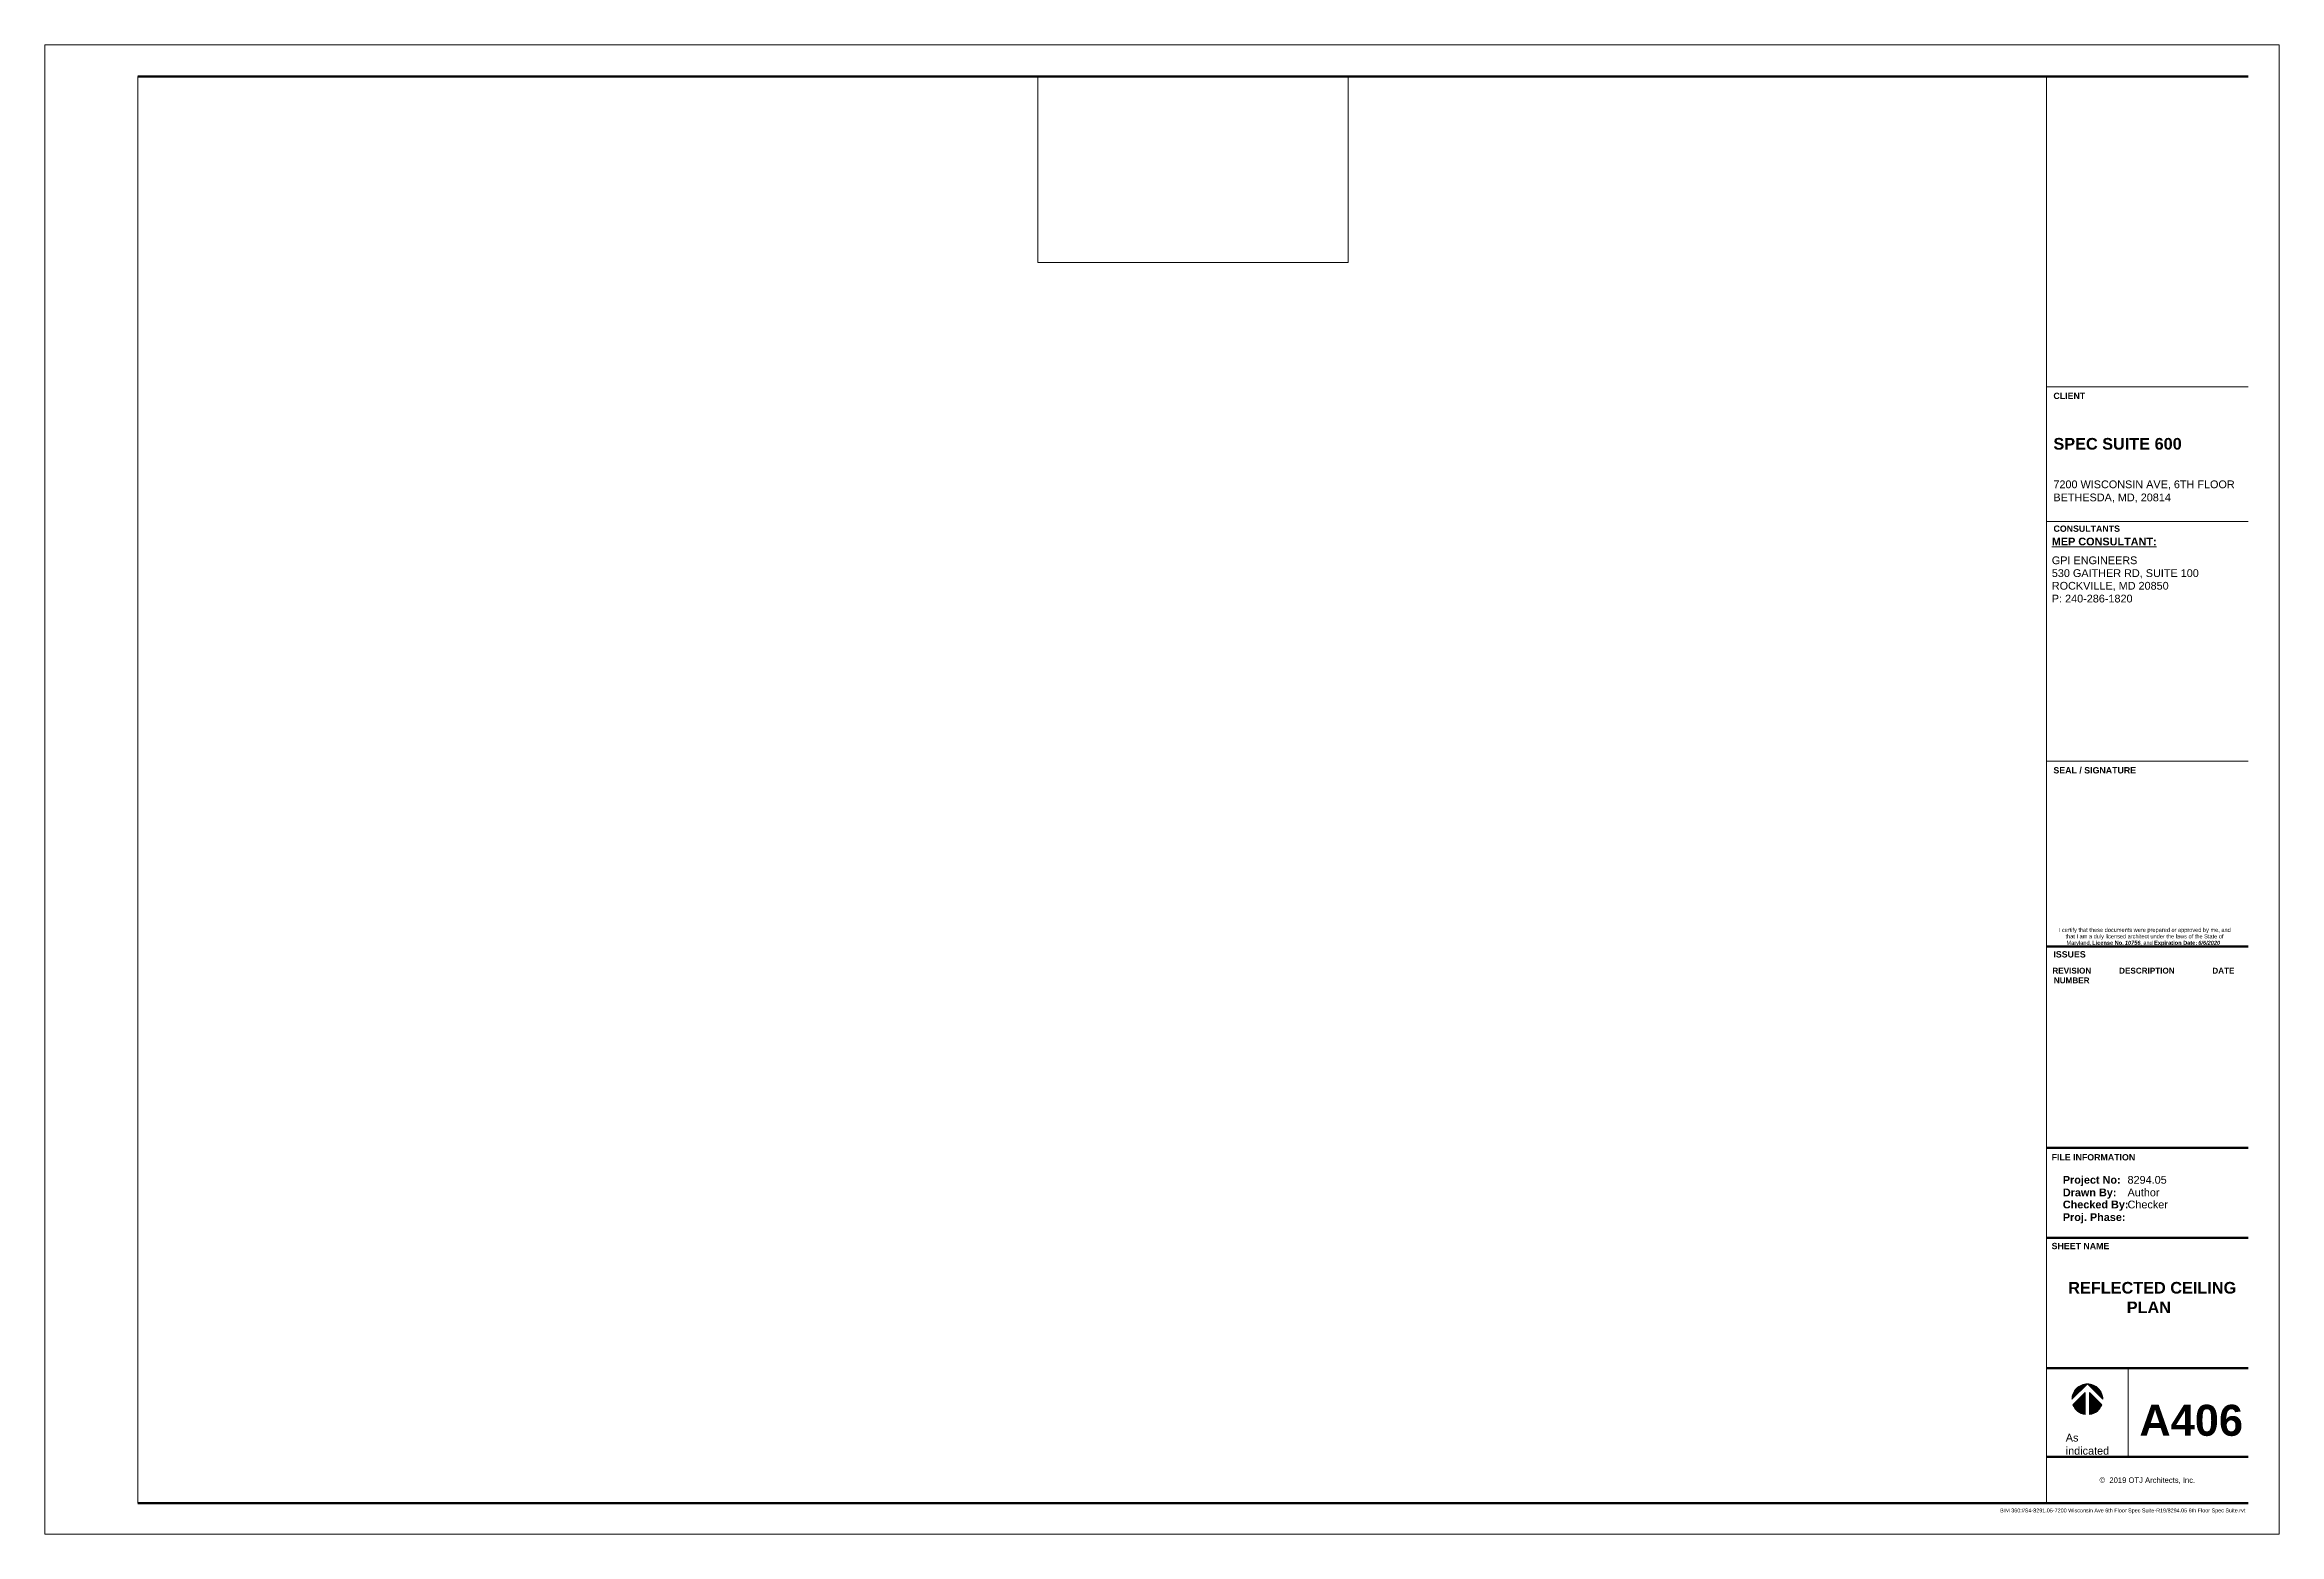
# Model space of a CAD drawing. Header units: inches. Extents: x 0.1 to 36.1, y 0 to 24.
import ezdxf

# ---------------------------------------------------------------- set-up
doc = ezdxf.new("R2010")
doc.units = ezdxf.units.IN
doc.header["$MEASUREMENT"] = 0
for name, color, linetype, lineweight in [('A-ANNO-NOTE', 131, 'Continuous', 9), ('A-DETL-THIN', 151, 'Continuous', 9), ('G-ANNO-TTLB', 6, 'Continuous', 9), ('G-ANNO-TTLB-THIN', 151, 'Continuous', 9), ('G-ANNO-TTLB-WIDE', 214, 'Continuous', 50)]:
    doc.layers.add(name, color=color, linetype=linetype, lineweight=lineweight)
doc.styles.add('Arial_3', font='arial.ttf', dxfattribs={"height": 0.06478088543391539})
doc.styles.add('Arial_B', font='arialbd.ttf', dxfattribs={"height": 0.06478088543391539})
doc.styles.add('Arial_B_1', font='arialbd.ttf', dxfattribs={"height": 0.09374999999999999})
doc.styles.add('Arial_B_I', font='arialbi.ttf', dxfattribs={"height": 0.06478088543391539})
doc.styles.add('Swis721 Lt BT_5', font='swissl.ttf', dxfattribs={"height": 0.08808360477741585})
doc.styles.add('Swis721 Lt BT_6', font='swissl.ttf', dxfattribs={"height": 0.125})
doc.styles.add('Swis721 Lt BT_7', font='swissl.ttf', dxfattribs={"height": 0.06249999999999999})
doc.styles.add('Swis721 Lt BT_B_2', font='', dxfattribs={"height": 0.1015625})
doc.styles.add('Swis721 Lt BT_B_3', font='', dxfattribs={"height": 0.125})
doc.styles.add('Swis721 Lt BT_B_4', font='', dxfattribs={"height": 0.5})
doc.styles.add('Swis721 Lt BT_B_5', font='', dxfattribs={"height": 0.1875})
doc.styles.get('Swis721 Lt BT_B_2').set_extended_font_data('Swis721 Lt BT', bold=True)
doc.styles.get('Swis721 Lt BT_B_3').set_extended_font_data('Swis721 Lt BT', bold=True)
doc.styles.get('Swis721 Lt BT_B_4').set_extended_font_data('Swis721 Lt BT', bold=True)
doc.styles.get('Swis721 Lt BT_B_5').set_extended_font_data('Swis721 Lt BT', bold=True)

# ---------------------------------------------------------------- blocks, each defined once
blk = doc.blocks.new('Titleblock - 24 x 36 - MD-6820857-REFLECTED CEILING PLAN')
at = {"layer": 'G-ANNO-TTLB'}
h = blk.add_hatch(color=256, dxfattribs=at)
edge = h.paths.add_edge_path(flags=0)
edge.add_line((32.92074858127589, 2.43583825423157), (32.67215606551678, 2.187245738472396))
edge.add_arc((32.92074858127592, 2.187245738472432), 0.2485925157591366, 90.0000000000079, 180.0000000000095, ccw=False)
h = blk.add_hatch(color=256, dxfattribs=at)
edge = h.paths.add_edge_path(flags=0)
edge.add_line((32.68806226132957, 2.099751079199601), (32.88419085837015, 2.295879676240248))
edge.add_line((32.88419085837015, 2.295879676240248), (32.88419085837022, 1.941355983119709))
edge.add_arc((32.92074858127597, 2.1872457384724), 0.2485925157591404, 200.6072536353054, 261.5434806647313, ccw=False)
h = blk.add_hatch(color=256, dxfattribs=at)
edge = h.paths.add_edge_path(flags=0)
edge.add_line((33.16934109703507, 2.187245738472421), (32.92074858127588, 2.435838254231574))
edge.add_arc((32.92074858127592, 2.187245738472431), 0.2485925157591444, -1.9895196601282805e-12, 90.00000000001052, ccw=False)
h = blk.add_hatch(color=256, dxfattribs=at)
edge = h.paths.add_edge_path(flags=0)
edge.add_line((32.95730630418167, 2.295879676240313), (33.15343490122235, 2.099751079199688))
edge.add_arc((32.92074858127589, 2.187245738472459), 0.2485925157591987, 278.45651933527483, 339.3927463647051, ccw=False)
edge.add_line((32.95730630418167, 1.941355983119721), (32.95730630418167, 2.295879676240313))
at = {"layer": 'A-ANNO-NOTE'}
for p, q in [((32.67215606551679, 2.187245738472399), (32.92074858127589, 2.435838254231564)), ((32.92074858127588, 2.435838254231564), (32.67215606551679, 2.187245738472404)), ((32.67215606551678, 2.187245738472396), (32.92074858127589, 2.43583825423157)), ((32.68806226132957, 2.099751079199605), (32.88419085837015, 2.295879676240249)), ((32.88419085837015, 2.295879676240249), (32.68806226132957, 2.099751079199605)), ((32.88419085837015, 2.295879676240248), (32.68806226132957, 2.099751079199601)), ((32.88419085837015, 1.941355983119725), (32.88419085837015, 2.295879676240249)), ((32.88419085837015, 2.295879676240249), (32.88419085837015, 1.941355983119725)), ((32.88419085837022, 1.941355983119709), (32.88419085837015, 2.295879676240248)), ((32.92074858127589, 2.435838254231564), (33.16934109703507, 2.187245738472416)), ((33.16934109703507, 2.187245738472421), (32.9207485812759, 2.435838254231564)), ((32.92074858127588, 2.435838254231574), (33.16934109703507, 2.187245738472421)), ((32.95730630418167, 1.941355983119717), (32.95730630418167, 2.295879676240313)), ((32.95730630418167, 2.295879676240313), (32.95730630418167, 1.941355983119717)), ((33.15343490122235, 2.099751079199689), (32.95730630418167, 2.295879676240313)), ((32.95730630418167, 2.295879676240312), (33.15343490122235, 2.099751079199689)), ((32.95730630418167, 2.295879676240313), (32.95730630418167, 1.941355983119721)), ((33.15343490122235, 2.099751079199688), (32.95730630418167, 2.295879676240313))]:
    blk.add_line(p, q, dxfattribs=at)
for centre, radius, start, end in [((32.92074858127592, 2.187245738472432), 0.2485925157591354, 90.00000000000892, 180.0000000000094), ((32.92074858127593, 2.187245738472431), 0.2485925157591353, 89.99999999530974, 180.0000000000059), ((32.92074858127592, 2.187245738472432), 0.2485925157591372, 90.00000000000773, 180.0000000000086), ((32.92074858127592, 2.18724573847243), 0.2485925157591442, 359.9999999999965, 90.00000000000986), ((32.92074858127593, 2.187245738472431), 0.2485925157591354, 359.9999999999932, 89.99999999530985), ((32.92074858127592, 2.187245738472431), 0.2485925157591418, 359.9999999999978, 90.00000000000958), ((32.92074858127597, 2.187245738472394), 0.2485925157591379, 200.6072536353041, 261.543480664731), ((32.92074858127597, 2.187245738472397), 0.248592515759133, 200.6072536353147, 261.5434806647307), ((32.92074858127597, 2.1872457384724), 0.2485925157591404, 200.6072536353051, 261.543480664731), ((32.92074858127588, 2.187245738472465), 0.2485925157591987, 278.4565193352745, 339.392746364704), ((32.92074858127588, 2.187245738472468), 0.2485925157592067, 278.456519335276, 339.3927463647053), ((32.92074858127589, 2.187245738472459), 0.2485925157591987, 278.4565193352745, 339.3927463647047)]:
    blk.add_arc(centre, radius, start, end, dxfattribs=at)
at = {"layer": 'G-ANNO-TTLB'}
for p, q in [((0.0124999999999992, 24.0125), (0.0124999999999992, 0.01249999999988205)), ((36.0125, 24.0125), (0.01249999999999929, 24.0125)), ((36.0125, 0.01249999999988205), (36.0125, 24.0125)), ((16.01250000000001, 20.50249999999988), (16.01250000000001, 23.50249999999988)), ((21.01250000000001, 20.50249999999987), (21.01250000000001, 23.50249999999988)), ((16.01250000000001, 20.50249999999988), (21.01250000000001, 20.50249999999987)), ((32.26249999999998, 18.50182749999995), (35.51249999999998, 18.50182749999995)), ((32.26249999999998, 18.50182749999995), (35.51249999999998, 18.50182749999995)), ((0.0124999999999992, 0.01249999999988205), (36.0125, 0.01249999999988205))]:
    blk.add_line(p, q, dxfattribs=at)
at = {"layer": 'G-ANNO-TTLB-THIN'}
for p, q in [((32.26249999999998, 16.33142379176223), (35.51249999999999, 16.33142379176223)), ((32.26249999999997, 12.46983910714828), (35.51249999999999, 12.46983910714828)), ((33.57501179533868, 2.690203614458643), (33.57501179533868, 1.262499999999882))]:
    blk.add_line(p, q, dxfattribs=at)
at = {"layer": 'G-ANNO-TTLB-WIDE'}
for p, q in [((35.51249999999999, 23.50249999999988), (1.512500000000036, 23.50249999999988)), ((32.26249999999997, 9.481457673865455), (35.51249999999999, 9.481457673865455)), ((35.51249999999999, 6.23808437727519), (32.26249999999996, 6.238084377275201)), ((35.51249999999999, 4.791063195861031), (32.26249999999996, 4.791063195861041)), ((32.26249999999996, 2.690203614458643), (35.51249999999999, 2.690203614458643)), ((32.26249999999995, 1.262499999999882), (35.51249999999999, 1.262499999999882)), ((1.512499999999998, 0.512499999999882), (32.26249999999998, 0.512499999999882)), ((32.26249999999998, 0.512499999999882), (35.51249999999999, 0.512499999999882))]:
    blk.add_line(p, q, dxfattribs=at)
at = {"layer": 'G-ANNO-TTLB', "attachment_point": 1}
for s, insert, char_height, width, style in [('CLIENT', (32.37337726309555, 18.4048593631446), 0.1015625, 0.5712812499999999, 'Swis721 Lt BT_B_2'), ('CONSULTANTS', (32.37428590828188, 16.26570565490687), 0.1015625, 1.199375, 'Swis721 Lt BT_B_2'), ('\\LMEP CONSULTANT:', (32.34764723457467, 16.07048089578847), 0.125, 1.94425, 'Swis721 Lt BT_B_3'), ('SEAL / SIGNATURE', (32.37325769334894, 12.37266955427129), 0.1015625, 1.4834375, 'Swis721 Lt BT_B_2'), ('I certify that these documents were prepared or approved by me, and ', (32.4592336964025, 9.782960205563525), 0.06478088543391539, 3.332999999999999, 'Arial_3'), ('ISSUES', (32.37329619640249, 9.407423061719072), 0.1015625, 0.5807499999999998, 'Swis721 Lt BT_B_2'), ('that I am a duly licensed architect under the laws of the State of ', (32.56860869640249, 9.678793538896858), 0.06478088543391539, 3.064718749999999, 'Arial_3'), ('Maryland, ', (32.58423369640249, 9.57462687223019), 0.06478088543391539, 0.5018437499999999, 'Arial_3'), ('License No. ', (32.9982961964025, 9.57462687223019), 0.06478088543391539, 0.6375624999999999, 'Arial_B'), ('10756', (33.52433786306916, 9.57462687223019), 0.06478088543391539, 0.2998437499999998, 'Arial_B_I'), (', and ', (33.7717336964025, 9.57462687223019), 0.06478088543391539, 0.2714375000000002, 'Arial_3'), ('Expiration Date: ', (33.99569202973583, 9.57462687223019), 0.06478088543391539, 0.8616562499999998, 'Arial_B'), ('6/6/2020', (34.70662952973583, 9.57462687223019), 0.06478088543391539, 0.4229374999999998, 'Arial_B_I'), ('REVISION', (32.35695457809687, 9.140284603439184), 0.09374999999999999, 0.7638124999999998, 'Arial_B_1'), ('DESCRIPTION', (33.43154503972991, 9.140284603439184), 0.09374999999999999, 1.098375, 'Arial_B_1'), ('DATE', (34.9337205070849, 9.140284603439184), 0.09374999999999999, 0.4355624999999999, 'Arial_B_1'), ('NUMBER', (32.38039207809687, 8.984034603439184), 0.09374999999999999, 0.7101562499999998, 'Arial_B_1'), ('FILE INFORMATION', (32.3437895233209, 6.137686378713225), 0.1015625, 1.51815625, 'Swis721 Lt BT_B_2'), ('Project No:', (32.5251891811193, 5.786302740495375), 0.125, 1.05103125, 'Swis721 Lt BT_B_3'), ('Drawn By:', (32.5251891811193, 5.582971810793804), 0.125, 0.9658125, 'Swis721 Lt BT_B_3'), ('Checked By:', (32.5251891811193, 5.388781716767459), 0.125, 1.20253125, 'Swis721 Lt BT_B_3'), ('Proj. Phase:', (32.5251891811193, 5.185169475354638), 0.125, 1.13625, 'Swis721 Lt BT_B_3'), ('SHEET NAME', (32.3437895233209, 4.70809458642389), 0.1015625, 1.0415625, 'Swis721 Lt BT_B_2'), ('©  2019 OTJ Architects, Inc.', (33.11587570819173, 0.9295714964828042), 0.08808360477741585, 1.855875, 'Swis721 Lt BT_5')]:
    blk.add_mtext(s, dxfattribs=dict(at, insert=insert, char_height=char_height, width=width, style=style))

msp = doc.modelspace()

# ---------------------------------------------------------------- linework, layer by layer
at = {"layer": 'A-DETL-THIN'}
for p, q in [((1.561699691639464, 0.5039856635387583), (1.561699691639501, 23.49398566353875)), ((32.31169969163941, 0.5039856635387582), (32.31169969163946, 23.49398566353875))]:
    msp.add_line(p, q, dxfattribs=at)

# ---------------------------------------------------------------- block references
at = {"layer": 'G-ANNO-TTLB'}
msp.add_blockref('Titleblock - 24 x 36 - MD-6820857-REFLECTED CEILING PLAN', (0.04919969163946534, -0.008514336461123716), dxfattribs=at)

# ---------------------------------------------------------------- texts
at = {"layer": 'G-ANNO-TTLB', "attachment_point": 1}
for s, insert, char_height, width, style in [('SPEC SUITE 600', (32.42245738498841, 17.667606940445), 0.1875, 2.37665625, 'Swis721 Lt BT_B_5'), ('7200 WISCONSIN AVE, 6TH FLOOR', (32.42245738498841, 16.983084786426), 0.125, 3.329843749999999, 'Swis721 Lt BT_6'), ('BETHESDA, MD, 20814', (32.42245738498841, 16.772147286426), 0.125, 2.180968749999999, 'Swis721 Lt BT_6'), ('530 GAITHER RD, SUITE 100', (32.39684692621413, 15.55267625262296), 0.125, 2.685968749999999, 'Swis721 Lt BT_6'), ('GPI ENGINEERS', (32.39684692621413, 15.75896350712067), 0.125, 1.54971875, 'Swis721 Lt BT_6'), ('ROCKVILLE, MD 20850', (32.39684692621413, 15.34878671566236), 0.125, 2.16203125, 'Swis721 Lt BT_6'), ('P: 240-286-1820', (32.39684692621413, 15.142394812085), 0.125, 1.51815625, 'Swis721 Lt BT_6'), ('8294.05', (33.61669270407861, 5.777788404034252), 0.125, 0.7385624999999999, 'Swis721 Lt BT_6'), ('Author', (33.61669270407861, 5.57445747433268), 0.125, 0.59653125, 'Swis721 Lt BT_6'), ('Checker', (33.61669270407861, 5.380267380306336), 0.125, 0.7606562499999999, 'Swis721 Lt BT_6'), ('REFLECTED CEILING', (32.66113839195717, 4.070001639391211), 0.1875, 3.077343749999999, 'Swis721 Lt BT_B_5'), ('PLAN', (33.60384672529051, 3.754897472724544), 0.1875, 0.79221875, 'Swis721 Lt BT_B_5'), ('A406', (33.80762169262675, 2.090899195556992), 0.5, 1.87796875, 'Swis721 Lt BT_B_4'), ('As', (32.62119992524541, 1.623615378279966), 0.125, 0.2335624999999999, 'Swis721 Lt BT_6'), ('indicated', (32.62119992524541, 1.412677878279967), 0.125, 0.8395624999999999, 'Swis721 Lt BT_6')]:
    msp.add_mtext(s, dxfattribs=dict(at, insert=insert, char_height=char_height, width=width, style=style))

# ---------------------------------------------------------------- next in the draw order: texts
at = {"layer": 'G-ANNO-TTLB', "insert": (35.51391350662724, 0.4194843566418737), "char_height": 0.06249999999999999, "width": 4.525623832032537, "attachment_point": 3, "line_spacing_factor": 1.005061956881442, "style": 'Swis721 Lt BT_7', "bg_fill": 3, "box_fill_scale": 1.25, "bg_fill_color": 256, "bg_fill_true_color": 13158600, "bg_fill_transparency": 0}
msp.add_mtext('BIM 360://S4-8291.05-7200 Wisconsin Ave 6th Floor Spec Suite-R19/8294.05 6th Floor Spec Suite.rvt', dxfattribs=at)

doc.saveas('drawing.dxf')
